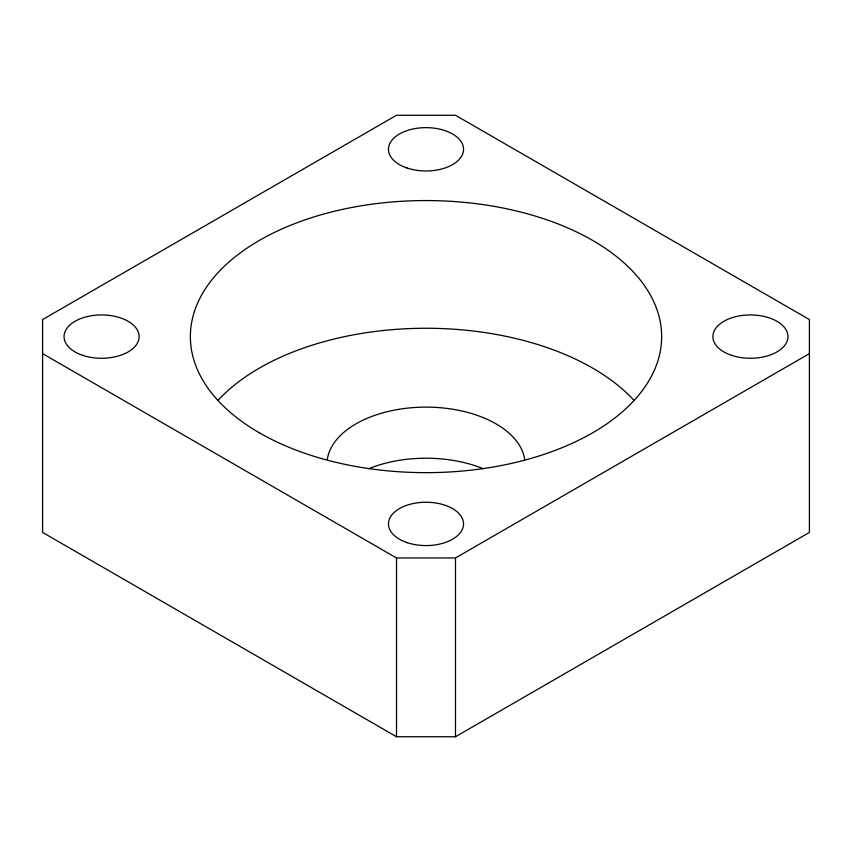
<?xml version="1.0" encoding="UTF-8"?>
<svg xmlns="http://www.w3.org/2000/svg" width="852" height="852" viewBox="0 0 852 852"><rect width="100%" height="100%" fill="white"/><g stroke="black" fill="none" stroke-linecap="round" stroke-linejoin="round"><path stroke-width="1.28" d="M42.6 353.633L396.51 557.964L455.49 557.964L809.4 353.633M455.49 736.746L809.4 532.425L809.4 319.575L455.49 115.254L396.51 115.254L42.6 319.575L42.6 532.425L396.51 736.746L455.49 736.746L455.49 557.964M396.51 557.964L396.51 736.746M368.788 468.707A99.056 57.191 0 0 1 483.212 468.707M327.317 459.345A99.056 57.191 0 0 1 426 407.118A99.056 57.191 0 0 1 524.683 459.345M218.08 400.27A235.653 136.054 0 0 1 426 328.254A235.653 136.054 0 0 1 633.92 400.27M407.235 168.078A37.541 21.673 0 0 0 463.541 149.302A37.541 21.673 0 0 0 407.235 130.537A37.541 21.673 0 0 0 407.235 168.078M82.814 355.369A37.541 21.673 0 0 0 139.121 336.604A37.541 21.673 0 0 0 82.814 317.839A37.541 21.673 0 0 0 82.814 355.369M407.235 542.671A37.541 21.673 0 0 0 463.541 523.905A37.541 21.673 0 0 0 407.235 505.14A37.541 21.673 0 0 0 407.235 542.671M731.644 355.369A37.541 21.673 0 0 0 787.951 336.604A37.541 21.673 0 0 0 731.644 317.839A37.541 21.673 0 0 0 731.644 355.369M259.37 432.805A235.653 136.054 0 0 0 653.622 371.823A235.653 136.054 0 0 0 365.007 205.194A235.653 136.054 0 0 0 259.37 432.805"/></g></svg>
